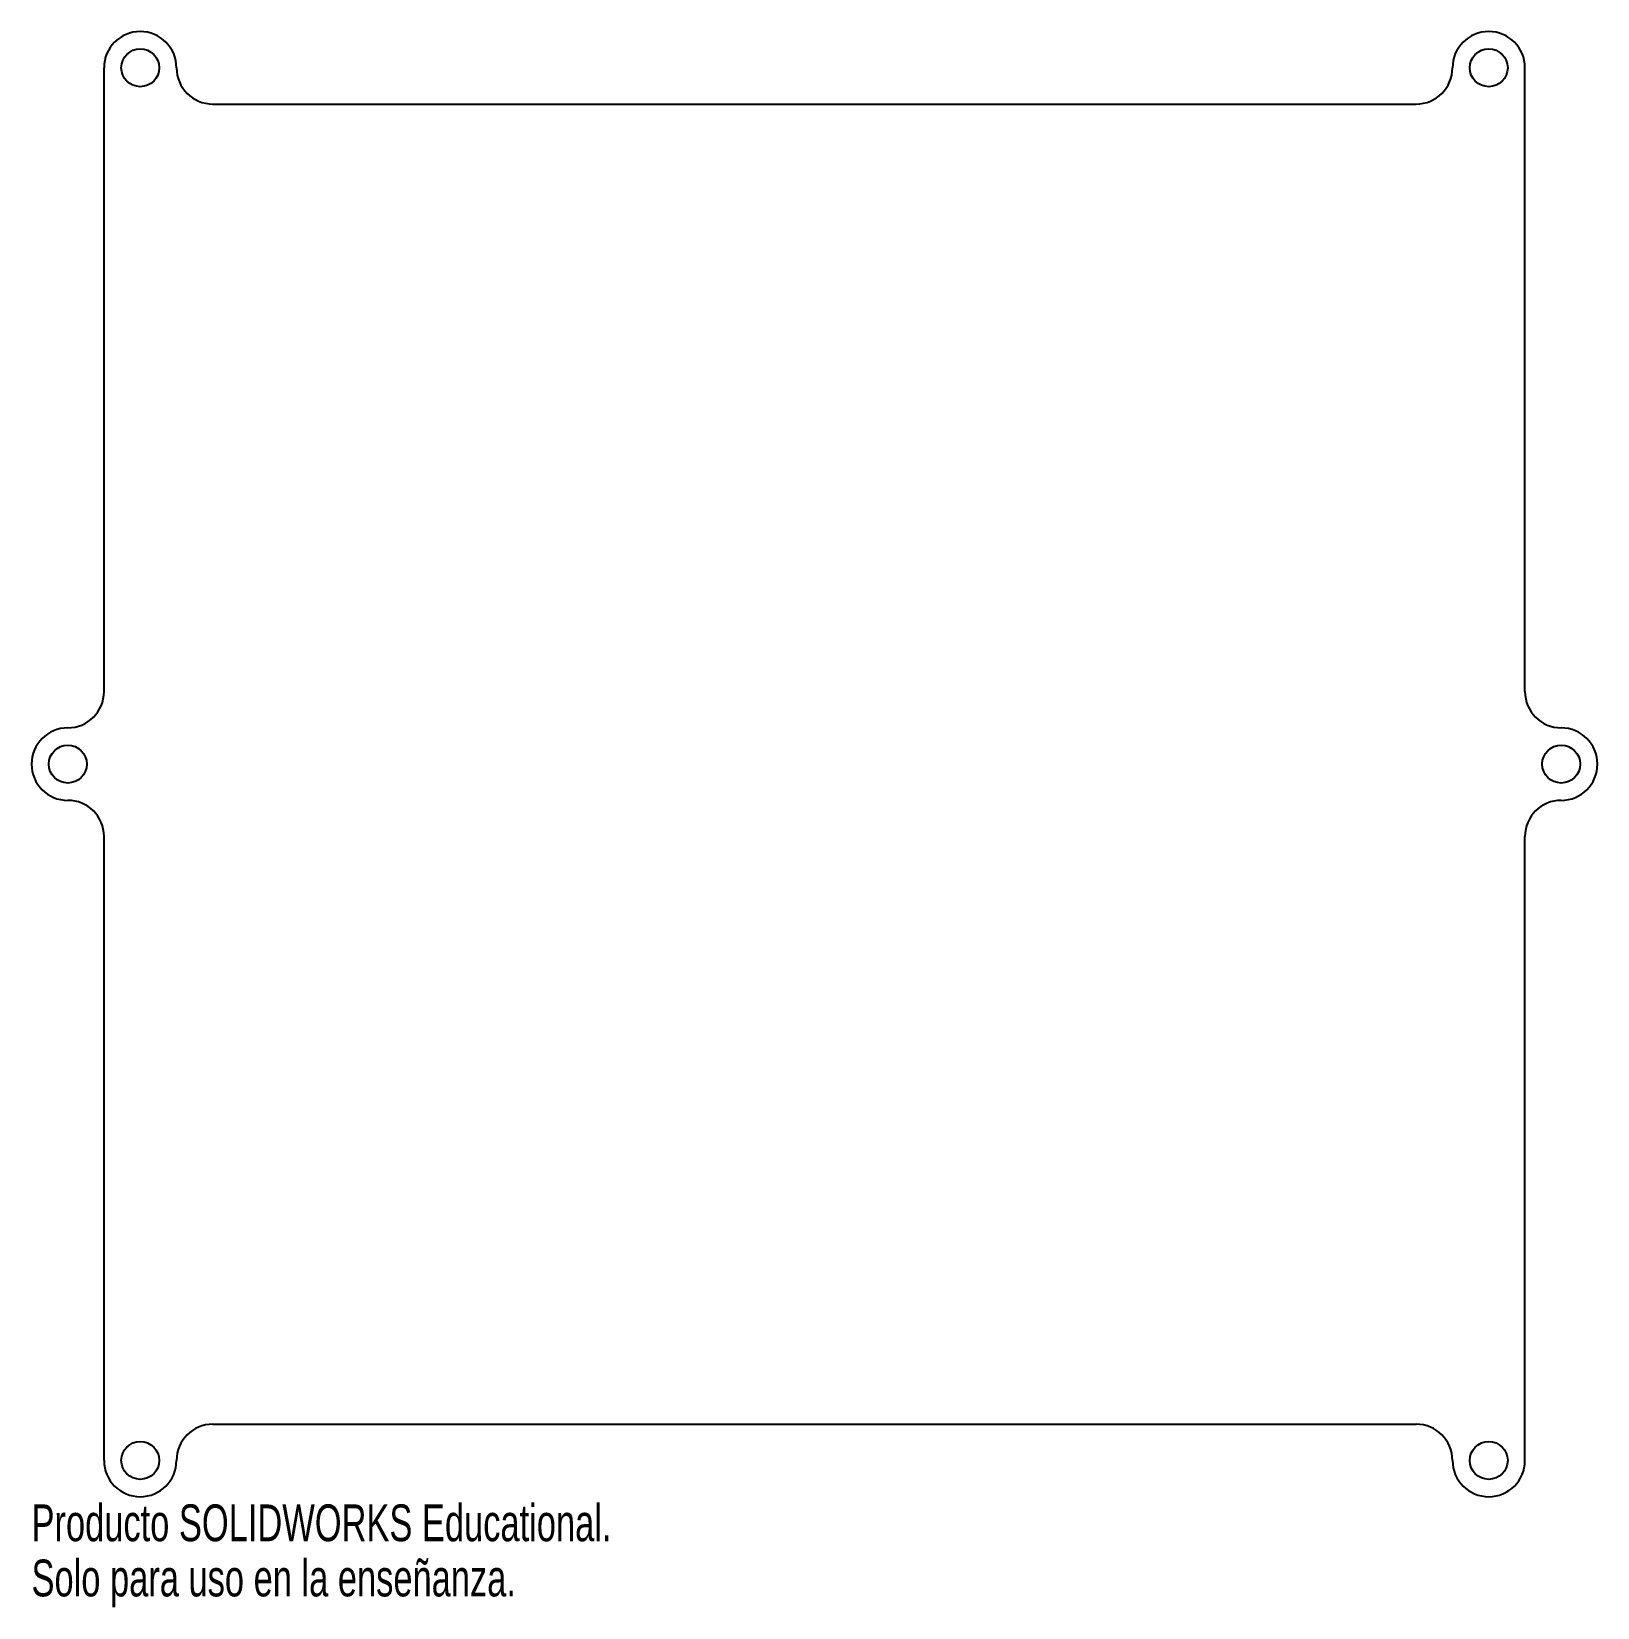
# Model space of a CAD drawing. Header units: inches. Extents: x -4.05 to 4.05, y -3.86 to 4.29.
import ezdxf

# ---------------------------------------------------------------- set-up
doc = ezdxf.new("R2010")
doc.units = ezdxf.units.IN
doc.header["$MEASUREMENT"] = 0
doc.styles.add('SLDTEXTSTYLE0', font='TXT', dxfattribs={"width": 0.7})

msp = doc.modelspace()

# ---------------------------------------------------------------- linework, layer by layer
at = {"color": 7, "linetype": 'Continuous', "lineweight": 25}
for p, q in [((-3.675, 0.875), (-3.675, 4.1025)), ((3.675, 0.875), (3.675, 4.1025)), ((-3.1125, 3.915), (3.1125, 3.915)), ((-3.675, -3.1025), (-3.675, 0.125)), ((3.675, -3.1025), (3.675, 0.125)), ((-3.1125, -2.915), (3.1125, -2.915))]:
    msp.add_line(p, q, dxfattribs=at)
for centre in [(-3.4875, 4.1025), (3.4875, 4.1025), (-3.8625, 0.5), (3.8625, 0.5), (-3.4875, -3.1025), (3.4875, -3.1025)]:
    msp.add_circle(centre, 0.098, dxfattribs=at)
for centre, start, end in [((-3.4875, 4.1025), 0, 180), ((3.4875, 4.1025), 0, 180), ((-3.1125, 4.1025), 180, 270), ((3.1125, 4.1025), 270, 0), ((-3.8625, 0.875), 270, 0), ((3.8625, 0.875), 180, 270), ((-3.8625, 0.5), 90, 270), ((3.8625, 0.5), 270, 90), ((-3.8625, 0.125), 0, 90), ((3.8625, 0.125), 90, 180), ((-3.1125, -3.1025), 90, 180), ((3.1125, -3.1025), 0, 90), ((-3.4875, -3.1025), 180, 0), ((3.4875, -3.1025), 180, 0)]:
    msp.add_arc(centre, 0.1875, start, end, dxfattribs=at)

# ---------------------------------------------------------------- texts
at = {"color": 7, "linetype": 'Continuous', "char_height": 0.1903, "attachment_point": 1, "style": 'SLDTEXTSTYLE0'}
for s, insert in [('Producto SOLIDWORKS Educational.', (-4.05, -3.3301)), ('Solo para uso en la enseñanza.', (-4.05, -3.6156))]:
    msp.add_mtext(s, dxfattribs=dict(at, insert=insert))

doc.saveas('drawing.dxf')
